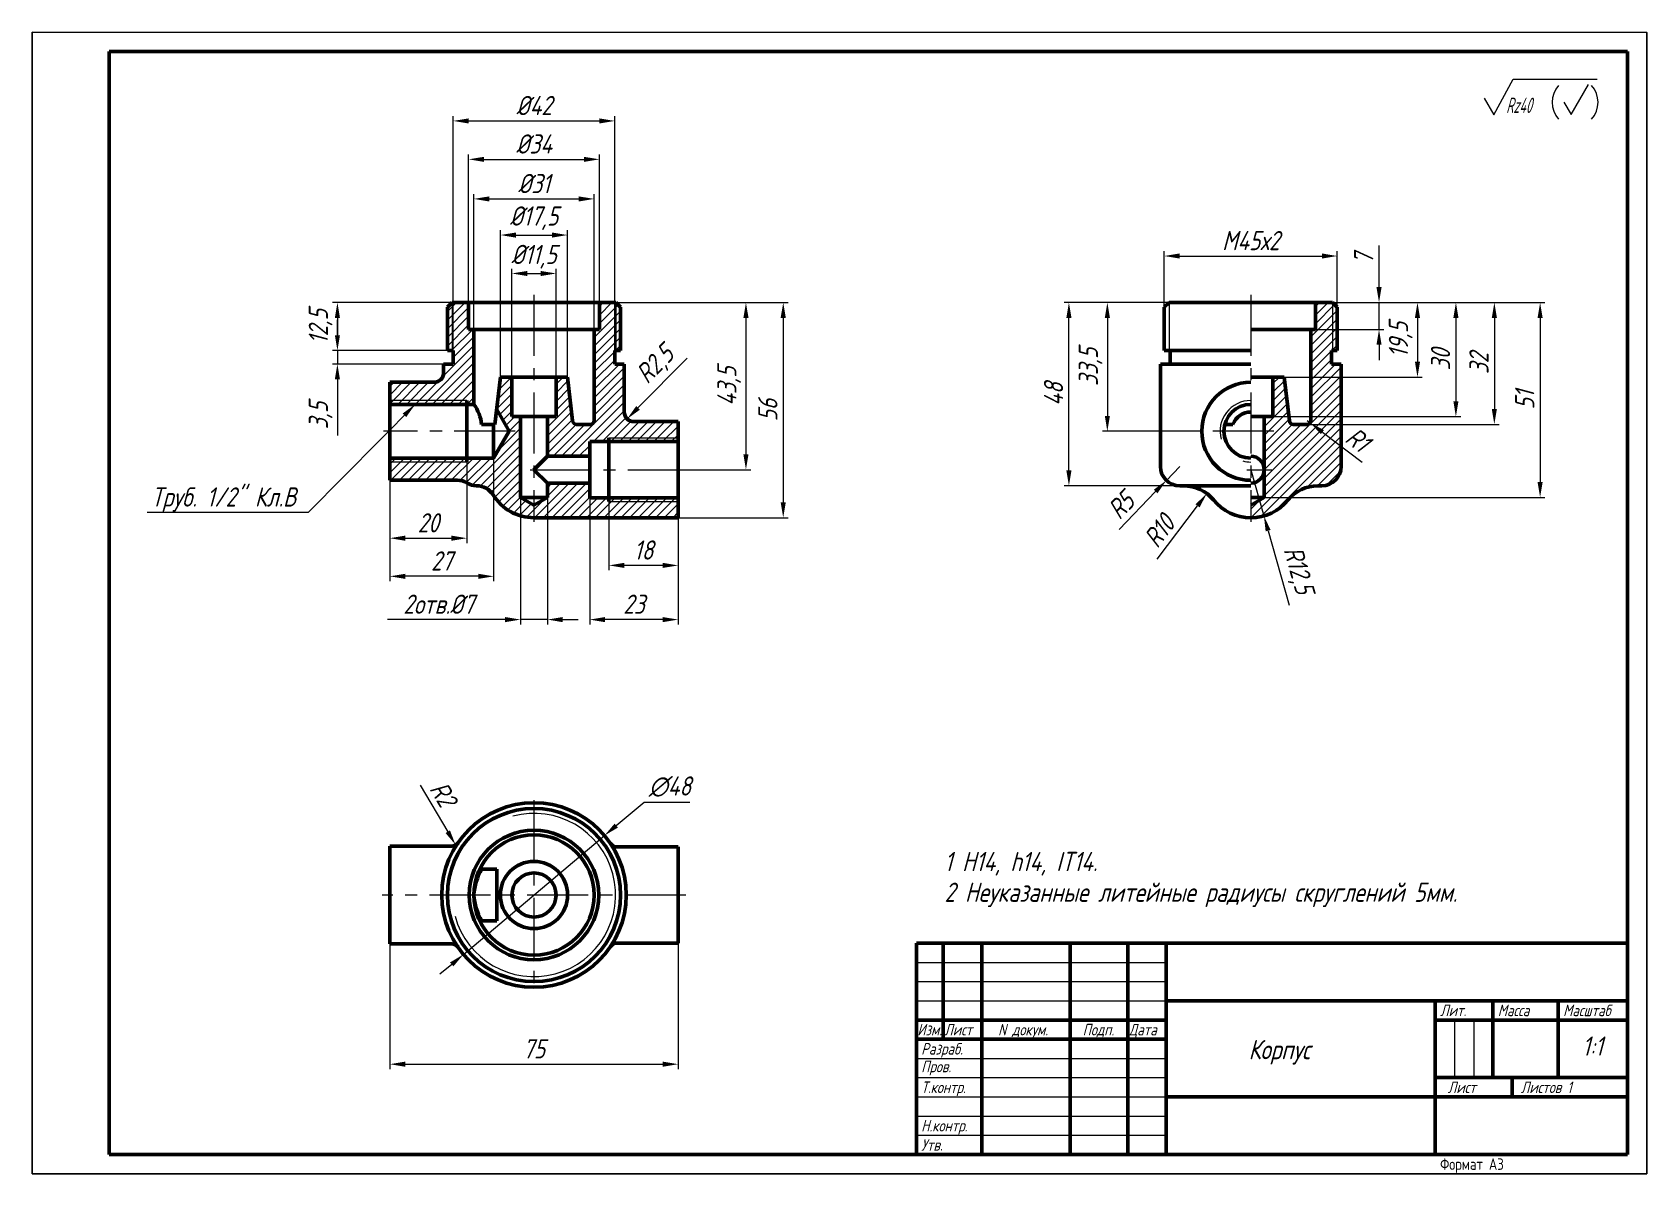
# Model space of a CAD drawing. Header units: millimetres. Extents: x 0 to 420, y 0 to 297.
import ezdxf

# ---------------------------------------------------------------- set-up
doc = ezdxf.new("R2010")
doc.units = ezdxf.units.MM
doc.linetypes.add('осевая', pattern=[50.8, 31.75, -6.35, 6.35, -6.35])
doc.layers.get('0').update_dxf_attribs({"lineweight": 15})
doc.layers.get('DEFPOINTS').update_dxf_attribs({"color": 4})
for name, color, linetype, lineweight in [('Осевая', 7, 'осевая', 15), ('Основная', 7, 'Continuous', 60), ('Размер', 7, 'Continuous', 18), ('Размерная', 7, 'Continuous', 18), ('Техт', 7, 'Continuous', 18), ('Штриховка', 7, 'Continuous', 18)]:
    doc.layers.add(name, color=color, linetype=linetype, lineweight=lineweight)
doc.styles.add('ESKD', font='Eskd2__0.ttf', dxfattribs={"oblique": 15, "height": 4})
doc.styles.get("Standard").update_dxf_attribs({"font": 'GOST_A.TTF', "oblique": 15, "height": 5})
doc.dimstyles.new('ESKD', dxfattribs={"dimtxt": 4, "dimasz": 4, "dimexe": 1.25, "dimexo": 0, "dimgap": 1.5, "dimtad": 3, "dimdec": 1, "dimtxsty": 'Standard', "dimcen": 1.5, "dimdle": 1.25, "dimclrd": 256, "dimclre": 256, "dimclrt": 256, "dimadec": 4, "dimazin": 2, "dimtfac": 0.766667, "dimtdec": 1, "dimtmove": 0, "dimatfit": 0, "dimtvp": 1.5, "dimtolj": 1, "dimtzin": 0, "dimlwd": -1, "dimlwe": -1, "dimarcsym": 0})
pattern_1 = [(45, (-1320.7053, 1316.8497), (-1.122532, 1.122532), [])]

# ---------------------------------------------------------------- blocks, each defined once
blk = doc.blocks.new('*D29')
at = {"layer": 'DEFPOINTS', "color": 0, "ltscale": 0.5, "transparency": 16777216}
for p in [(339.5, 238.81), (294.5, 225.46), (339.5, 225.46)]:
    blk.add_point(p, dxfattribs=at)
at = {"layer": 'Размер', "ltscale": 0.5, "transparency": 16777216}
for p, q in [((294.5, 225.46), (294.5, 240.06)), ((339.5, 225.46), (339.5, 240.06)), ((298.5, 238.81), (335.5, 238.81))]:
    blk.add_line(p, q, dxfattribs=at)
for points in [[(298.5, 239.48), (298.5, 238.15), (294.5, 238.81)], [(335.5, 239.48), (335.5, 238.15), (339.5, 238.81)]]:
    blk.add_solid(points, dxfattribs=at)
at = {"layer": 'Размер', "ltscale": 0.5, "transparency": 16777216, "insert": (317, 242.83), "char_height": 5, "attachment_point": 5}
blk.add_mtext('\\A1;М45х2', dxfattribs=at)
blk = doc.blocks.new('*D30')
at = {"layer": 'DEFPOINTS', "color": 0, "ltscale": 0.5, "transparency": 16777216}
for p in [(151.52, 273.97), (109.52, 214.21), (151.52, 214.21)]:
    blk.add_point(p, dxfattribs=at)
at = {"layer": 'Размер', "ltscale": 0.5, "transparency": 16777216}
for p, q in [((109.52, 214.21), (109.52, 275.22)), ((113.52, 273.97), (147.52, 273.97)), ((151.52, 214.21), (151.52, 275.22))]:
    blk.add_line(p, q, dxfattribs=at)
for points in [[(113.52, 274.63), (113.52, 273.3), (109.52, 273.97)], [(147.52, 274.63), (147.52, 273.3), (151.52, 273.97)]]:
    blk.add_solid(points, dxfattribs=at)
at = {"layer": 'Размер', "ltscale": 0.5, "transparency": 16777216, "insert": (130.52, 277.97), "char_height": 5, "attachment_point": 5}
blk.add_mtext('\\A1;%%c42', dxfattribs=at)
blk = doc.blocks.new('*D31')
at = {"layer": 'DEFPOINTS', "color": 0, "ltscale": 0.5, "transparency": 16777216}
for p in [(109.27, 226.71), (79.38, 214.21), (108.02, 214.21)]:
    blk.add_point(p, dxfattribs=at)
at = {"layer": 'Размер', "ltscale": 0.5, "transparency": 16777216}
for p, q in [((109.27, 226.71), (78.13, 226.71)), ((79.38, 222.71), (79.38, 218.21)), ((108.02, 214.21), (78.13, 214.21))]:
    blk.add_line(p, q, dxfattribs=at)
for points in [[(78.71, 222.71), (80.04, 222.71), (79.38, 226.71)], [(78.71, 218.21), (80.04, 218.21), (79.38, 214.21)]]:
    blk.add_solid(points, dxfattribs=at)
at = {"layer": 'Размер', "ltscale": 0.5, "transparency": 16777216, "insert": (75, 220.46), "char_height": 5, "attachment_point": 5, "rotation": 90}
blk.add_mtext('\\A1;12,5', dxfattribs=at)
blk = doc.blocks.new('*D32')
at = {"layer": 'DEFPOINTS', "color": 0, "ltscale": 0.5, "transparency": 16777216}
for p in [(108.02, 214.21), (79.38, 210.71), (107.02, 210.71)]:
    blk.add_point(p, dxfattribs=at)
at = {"layer": 'Размер', "ltscale": 0.5, "transparency": 16777216}
for p, q in [((79.38, 218.21), (79.38, 222.21)), ((108.02, 214.21), (78.13, 214.21)), ((79.38, 214.21), (79.38, 210.71)), ((107.02, 210.71), (78.13, 210.71)), ((79.38, 206.71), (79.38, 192.09))]:
    blk.add_line(p, q, dxfattribs=at)
for points in [[(78.71, 218.21), (80.04, 218.21), (79.38, 214.21)], [(78.71, 206.71), (80.04, 206.71), (79.38, 210.71)]]:
    blk.add_solid(points, dxfattribs=at)
at = {"layer": 'Размер', "ltscale": 0.5, "transparency": 16777216, "insert": (75, 197.3), "char_height": 5, "attachment_point": 5, "rotation": 90}
blk.add_mtext('\\A1;3,5', dxfattribs=at)
blk = doc.blocks.new('*D33')
at = {"layer": 'DEFPOINTS', "color": 0, "ltscale": 0.5, "transparency": 16777216}
for p in [(136.27, 234.27), (124.77, 207.31), (136.27, 207.31)]:
    blk.add_point(p, dxfattribs=at)
at = {"layer": 'Размер', "ltscale": 0.5, "transparency": 16777216}
for p, q in [((124.77, 207.31), (124.77, 235.52)), ((136.27, 207.31), (136.27, 235.52)), ((128.77, 234.27), (132.27, 234.27))]:
    blk.add_line(p, q, dxfattribs=at)
for points in [[(128.77, 234.93), (128.77, 233.6), (124.77, 234.27)], [(132.27, 234.93), (132.27, 233.6), (136.27, 234.27)]]:
    blk.add_solid(points, dxfattribs=at)
at = {"layer": 'Размер', "ltscale": 0.5, "transparency": 16777216, "insert": (130.52, 238.64), "char_height": 5, "attachment_point": 5}
blk.add_mtext('\\A1;%%c11,5', dxfattribs=at)
blk = doc.blocks.new('*D34')
at = {"layer": 'DEFPOINTS', "color": 0, "ltscale": 0.5, "transparency": 16777216}
for p in [(139.23, 244.27), (121.8, 207.31), (139.23, 207.31)]:
    blk.add_point(p, dxfattribs=at)
at = {"layer": 'Размер', "ltscale": 0.5, "transparency": 16777216}
for p, q in [((121.8, 207.31), (121.8, 245.52)), ((125.8, 244.27), (135.23, 244.27)), ((139.23, 207.31), (139.23, 245.52))]:
    blk.add_line(p, q, dxfattribs=at)
for points in [[(125.8, 244.93), (125.8, 243.6), (121.8, 244.27)], [(135.23, 244.93), (135.23, 243.6), (139.23, 244.27)]]:
    blk.add_solid(points, dxfattribs=at)
at = {"layer": 'Размер', "ltscale": 0.5, "transparency": 16777216, "insert": (130.52, 248.64), "char_height": 5, "attachment_point": 5}
blk.add_mtext('\\A1;%%c17,5', dxfattribs=at)
blk = doc.blocks.new('*D35')
at = {"layer": 'DEFPOINTS', "color": 0, "ltscale": 0.5, "transparency": 16777216}
for p in [(146.17, 253.67), (114.87, 219.71), (146.17, 219.71)]:
    blk.add_point(p, dxfattribs=at)
at = {"layer": 'Размер', "ltscale": 0.5, "transparency": 16777216}
for p, q in [((114.87, 219.71), (114.87, 254.92)), ((118.87, 253.67), (142.17, 253.67)), ((146.17, 219.71), (146.17, 254.92))]:
    blk.add_line(p, q, dxfattribs=at)
for points in [[(118.87, 254.33), (118.87, 253), (114.87, 253.67)], [(142.17, 254.33), (142.17, 253), (146.17, 253.67)]]:
    blk.add_solid(points, dxfattribs=at)
at = {"layer": 'Размер', "ltscale": 0.5, "transparency": 16777216, "insert": (130.52, 257.67), "char_height": 5, "attachment_point": 5}
blk.add_mtext('\\A1;%%c31', dxfattribs=at)
blk = doc.blocks.new('*D36')
at = {"layer": 'DEFPOINTS', "color": 0, "ltscale": 0.5, "transparency": 16777216}
for p in [(147.52, 263.97), (113.52, 226.71), (147.52, 226.71)]:
    blk.add_point(p, dxfattribs=at)
at = {"layer": 'Размер', "ltscale": 0.5, "transparency": 16777216}
for p, q in [((113.52, 226.71), (113.52, 265.22)), ((147.52, 226.71), (147.52, 265.22)), ((117.52, 263.97), (143.52, 263.97))]:
    blk.add_line(p, q, dxfattribs=at)
for points in [[(117.52, 264.63), (117.52, 263.3), (113.52, 263.97)], [(143.52, 264.63), (143.52, 263.3), (147.52, 263.97)]]:
    blk.add_solid(points, dxfattribs=at)
at = {"layer": 'Размер', "ltscale": 0.5, "transparency": 16777216, "insert": (130.52, 267.97), "char_height": 5, "attachment_point": 5}
blk.add_mtext('\\A1;%%c34', dxfattribs=at)
blk = doc.blocks.new('*D37')
at = {"layer": 'DEFPOINTS', "color": 0, "ltscale": 0.5, "transparency": 16777216}
for p in [(127.02, 176.01), (134.02, 176.01), (127.02, 144.2)]:
    blk.add_point(p, dxfattribs=at)
at = {"layer": 'Размер', "ltscale": 0.5, "transparency": 16777216}
for p, q in [((127.02, 176.01), (127.02, 142.95)), ((134.02, 176.01), (134.02, 142.95)), ((123.02, 144.2), (92.45, 144.2)), ((134.02, 144.2), (127.02, 144.2)), ((138.02, 144.2), (142.02, 144.2))]:
    blk.add_line(p, q, dxfattribs=at)
for points in [[(123.02, 144.86), (123.02, 143.53), (127.02, 144.2)], [(138.02, 144.86), (138.02, 143.53), (134.02, 144.2)]]:
    blk.add_solid(points, dxfattribs=at)
at = {"layer": 'Размер', "ltscale": 0.5, "transparency": 16777216, "insert": (105.74, 148.2), "char_height": 5, "attachment_point": 5}
blk.add_mtext('\\A1;2отв.%%c7', dxfattribs=at)
blk = doc.blocks.new('*D38')
at = {"layer": 'DEFPOINTS', "color": 0, "ltscale": 0.5, "transparency": 16777216}
for p in [(295.75, 226.71), (279.68, 193.21), (302.25, 193.21)]:
    blk.add_point(p, dxfattribs=at)
at = {"layer": 'Размер', "ltscale": 0.5, "transparency": 16777216}
for p, q in [((295.75, 226.71), (278.43, 226.71)), ((279.68, 222.71), (279.68, 197.21)), ((302.25, 193.21), (278.43, 193.21))]:
    blk.add_line(p, q, dxfattribs=at)
for points in [[(279.02, 222.71), (280.35, 222.71), (279.68, 226.71)], [(279.02, 197.21), (280.35, 197.21), (279.68, 193.21)]]:
    blk.add_solid(points, dxfattribs=at)
at = {"layer": 'Размер', "ltscale": 0.5, "transparency": 16777216, "insert": (275.31, 209.96), "char_height": 5, "attachment_point": 5, "rotation": 90}
blk.add_mtext('\\A1;33,5', dxfattribs=at)
blk = doc.blocks.new('*D39')
at = {"layer": 'DEFPOINTS', "color": 0, "ltscale": 0.5, "transparency": 16777216}
for p in [(305.56, 177), (299.53, 169.02)]:
    blk.add_point(p, dxfattribs=at)
at = {"layer": 'Размер', "ltscale": 0.5, "transparency": 16777216}
blk.add_line((292.68, 159.95), (303.15, 173.81), dxfattribs=at)
blk.add_solid([(302.62, 174.21), (303.68, 173.41), (305.56, 177)], dxfattribs=at)
at = {"layer": 'Размер', "ltscale": 0.5, "transparency": 16777216, "insert": (293.17, 167.24), "char_height": 5, "attachment_point": 5, "rotation": 52.9372}
blk.add_mtext('\\A1;R10', dxfattribs=at)
blk = doc.blocks.new('*D40')
at = {"layer": 'DEFPOINTS', "color": 0, "ltscale": 0.5, "transparency": 16777216}
for p in [(298.5, 184.02), (295.03, 180.42)]:
    blk.add_point(p, dxfattribs=at)
at = {"layer": 'Размер', "ltscale": 0.5, "transparency": 16777216}
for p, q in [((298.5, 184.02), (295.03, 180.42)), ((292.25, 177.54), (282.75, 167.67))]:
    blk.add_line(p, q, dxfattribs=at)
blk.add_solid([(291.77, 178), (292.73, 177.08), (295.03, 180.42)], dxfattribs=at)
at = {"layer": 'Размер', "ltscale": 0.5, "transparency": 16777216, "insert": (283.23, 173.94), "char_height": 5, "attachment_point": 5, "rotation": 46.0928}
blk.add_mtext('\\A1;R5', dxfattribs=at)
blk = doc.blocks.new('*D41')
at = {"layer": 'DEFPOINTS', "color": 0, "ltscale": 0.5, "transparency": 16777216}
for p in [(317, 183.21), (320.42, 171.19)]:
    blk.add_point(p, dxfattribs=at)
at = {"layer": 'Размер', "ltscale": 0.5, "transparency": 16777216}
for p, q in [((317, 183.21), (320.42, 171.19)), ((321.51, 167.34), (327.02, 147.97))]:
    blk.add_line(p, q, dxfattribs=at)
blk.add_solid([(322.15, 167.52), (320.87, 167.16), (320.42, 171.19)], dxfattribs=at)
at = {"layer": 'Размер', "ltscale": 0.5, "transparency": 16777216, "insert": (329.02, 156.93), "char_height": 5, "attachment_point": 5, "rotation": 285.8818}
blk.add_mtext('\\A1;R12,5', dxfattribs=at)
blk = doc.blocks.new('*D42')
at = {"layer": 'DEFPOINTS', "color": 0, "ltscale": 0.5, "transparency": 16777216}
for p in [(145.02, 175.91), (168.02, 170.71), (145.02, 144.2)]:
    blk.add_point(p, dxfattribs=at)
at = {"layer": 'Размер', "ltscale": 0.5, "transparency": 16777216}
for p, q in [((145.02, 175.91), (145.02, 142.95)), ((168.02, 170.71), (168.02, 142.95)), ((164.02, 144.2), (149.02, 144.2))]:
    blk.add_line(p, q, dxfattribs=at)
for points in [[(149.02, 144.86), (149.02, 143.53), (145.02, 144.2)], [(164.02, 144.86), (164.02, 143.53), (168.02, 144.2)]]:
    blk.add_solid(points, dxfattribs=at)
at = {"layer": 'Размер', "ltscale": 0.5, "transparency": 16777216, "insert": (156.52, 148.2), "char_height": 5, "attachment_point": 5}
blk.add_mtext('\\A1;23', dxfattribs=at)
blk = doc.blocks.new('*D43')
at = {"layer": 'DEFPOINTS', "color": 0, "ltscale": 0.5, "transparency": 16777216}
for p in [(150.02, 174.91), (168.02, 170.71), (150.02, 158.3)]:
    blk.add_point(p, dxfattribs=at)
at = {"layer": 'Размер', "ltscale": 0.5, "transparency": 16777216}
for p, q in [((150.02, 174.91), (150.02, 157.05)), ((168.02, 170.71), (168.02, 157.05)), ((164.02, 158.3), (154.02, 158.3))]:
    blk.add_line(p, q, dxfattribs=at)
for points in [[(154.02, 158.97), (154.02, 157.64), (150.02, 158.3)], [(164.02, 158.97), (164.02, 157.64), (168.02, 158.3)]]:
    blk.add_solid(points, dxfattribs=at)
at = {"layer": 'Размер', "ltscale": 0.5, "transparency": 16777216, "insert": (159.02, 162.3), "char_height": 5, "attachment_point": 5}
blk.add_mtext('\\A1;18', dxfattribs=at)
blk = doc.blocks.new('*D44')
at = {"layer": 'DEFPOINTS', "color": 0, "ltscale": 0.5, "transparency": 16777216}
for p in [(338.25, 226.71), (333.85, 219.71), (350.36, 219.71)]:
    blk.add_point(p, dxfattribs=at)
at = {"layer": 'Размер', "ltscale": 0.5, "transparency": 16777216}
for p, q in [((350.36, 230.71), (350.36, 241.56)), ((338.25, 226.71), (351.61, 226.71)), ((350.36, 219.71), (350.36, 226.71)), ((333.85, 219.71), (351.61, 219.71)), ((350.36, 215.71), (350.36, 211.71))]:
    blk.add_line(p, q, dxfattribs=at)
for points in [[(349.7, 230.71), (351.03, 230.71), (350.36, 226.71)], [(349.7, 215.71), (351.03, 215.71), (350.36, 219.71)]]:
    blk.add_solid(points, dxfattribs=at)
at = {"layer": 'Размер', "ltscale": 0.5, "transparency": 16777216, "insert": (346.36, 238.14), "char_height": 5, "attachment_point": 5, "rotation": 90}
blk.add_mtext('\\A1;7', dxfattribs=at)
blk = doc.blocks.new('*D45')
at = {"layer": 'DEFPOINTS', "color": 0, "ltscale": 0.5, "transparency": 16777216}
for p in [(338.25, 226.71), (325.71, 207.31), (360.36, 207.31)]:
    blk.add_point(p, dxfattribs=at)
at = {"layer": 'Размер', "ltscale": 0.5, "transparency": 16777216}
for p, q in [((338.25, 226.71), (361.61, 226.71)), ((360.36, 222.71), (360.36, 211.31)), ((325.71, 207.31), (361.61, 207.31))]:
    blk.add_line(p, q, dxfattribs=at)
for points in [[(359.7, 222.71), (361.03, 222.71), (360.36, 226.71)], [(359.7, 211.31), (361.03, 211.31), (360.36, 207.31)]]:
    blk.add_solid(points, dxfattribs=at)
at = {"layer": 'Размер', "ltscale": 0.5, "transparency": 16777216, "insert": (355.99, 217.01), "char_height": 5, "attachment_point": 5, "rotation": 90}
blk.add_mtext('\\A1;19,5', dxfattribs=at)
blk = doc.blocks.new('*D46')
at = {"layer": 'DEFPOINTS', "color": 0, "ltscale": 0.5, "transparency": 16777216}
for p in [(338.25, 226.71), (322.75, 197.01), (370.36, 197.01)]:
    blk.add_point(p, dxfattribs=at)
at = {"layer": 'Размер', "ltscale": 0.5, "transparency": 16777216}
for p, q in [((338.25, 226.71), (371.61, 226.71)), ((370.36, 222.71), (370.36, 201.01)), ((322.75, 197.01), (371.61, 197.01))]:
    blk.add_line(p, q, dxfattribs=at)
for points in [[(369.7, 222.71), (371.03, 222.71), (370.36, 226.71)], [(369.7, 201.01), (371.03, 201.01), (370.36, 197.01)]]:
    blk.add_solid(points, dxfattribs=at)
at = {"layer": 'Размер', "ltscale": 0.5, "transparency": 16777216, "insert": (366.36, 211.86), "char_height": 5, "attachment_point": 5, "rotation": 90}
blk.add_mtext('\\A1;30', dxfattribs=at)
blk = doc.blocks.new('*D47')
at = {"layer": 'DEFPOINTS', "color": 0, "ltscale": 0.5, "transparency": 16777216}
for p in [(338.25, 226.71), (320.5, 176.01), (392.27, 176.01)]:
    blk.add_point(p, dxfattribs=at)
at = {"layer": 'Размер', "ltscale": 0.5, "transparency": 16777216}
for p, q in [((338.25, 226.71), (393.52, 226.71)), ((392.27, 222.71), (392.27, 180.01)), ((320.5, 176.01), (393.52, 176.01))]:
    blk.add_line(p, q, dxfattribs=at)
for points in [[(391.6, 222.71), (392.93, 222.71), (392.27, 226.71)], [(391.6, 180.01), (392.93, 180.01), (392.27, 176.01)]]:
    blk.add_solid(points, dxfattribs=at)
at = {"layer": 'Размер', "ltscale": 0.5, "transparency": 16777216, "insert": (388.26, 201.36), "char_height": 5, "attachment_point": 5, "rotation": 90}
blk.add_mtext('\\A1;51', dxfattribs=at)
blk = doc.blocks.new('*D48')
at = {"layer": 'DEFPOINTS', "color": 0, "ltscale": 0.5, "transparency": 16777216}
for p in [(93.02, 59.78), (168.02, 60.03), (168.02, 28.5)]:
    blk.add_point(p, dxfattribs=at)
at = {"layer": 'Размер', "ltscale": 0.5, "transparency": 16777216}
for p, q in [((93.02, 59.78), (93.02, 27.25)), ((168.02, 60.03), (168.02, 27.25)), ((97.02, 28.5), (164.02, 28.5))]:
    blk.add_line(p, q, dxfattribs=at)
for points in [[(97.02, 29.17), (97.02, 27.83), (93.02, 28.5)], [(164.02, 29.17), (164.02, 27.83), (168.02, 28.5)]]:
    blk.add_solid(points, dxfattribs=at)
at = {"layer": 'Размер', "ltscale": 0.5, "transparency": 16777216, "insert": (130.52, 32.5), "char_height": 5, "attachment_point": 5}
blk.add_mtext('\\A1;75', dxfattribs=at)
blk = doc.blocks.new('*D49')
at = {"layer": 'DEFPOINTS', "color": 0, "ltscale": 0.5, "transparency": 16777216}
for p in [(148.86, 88.01), (112.18, 57.06)]:
    blk.add_point(p, dxfattribs=at)
at = {"layer": 'Размер', "ltscale": 0.5, "transparency": 16777216}
for p, q in [((151.92, 90.59), (159.2, 96.73)), ((159.2, 96.73), (171.07, 96.73)), ((112.18, 57.06), (148.86, 88.01)), ((109.12, 54.48), (106.06, 51.9))]:
    blk.add_line(p, q, dxfattribs=at)
for points in [[(151.49, 91.1), (152.35, 90.08), (148.86, 88.01)], [(108.69, 54.99), (109.55, 53.97), (112.18, 57.06)]]:
    blk.add_solid(points, dxfattribs=at)
at = {"layer": 'Размер', "ltscale": 0.5, "transparency": 16777216, "insert": (165.89, 100.74), "char_height": 5, "attachment_point": 5}
blk.add_mtext('\\A1;∅48', dxfattribs=at)
blk = doc.blocks.new('*D50')
at = {"layer": 'DEFPOINTS', "color": 0, "ltscale": 0.5, "transparency": 16777216}
for p in [(269.68, 226.71), (295.75, 226.71), (298.5, 179.02)]:
    blk.add_point(p, dxfattribs=at)
at = {"layer": 'Размер', "ltscale": 0.5, "transparency": 16777216}
for p, q in [((295.75, 226.71), (268.43, 226.71)), ((269.68, 183.02), (269.68, 222.71)), ((298.5, 179.02), (268.43, 179.02))]:
    blk.add_line(p, q, dxfattribs=at)
for points in [[(269.02, 222.71), (270.35, 222.71), (269.68, 226.71)], [(269.02, 183.02), (270.35, 183.02), (269.68, 179.02)]]:
    blk.add_solid(points, dxfattribs=at)
at = {"layer": 'Размер', "ltscale": 0.5, "transparency": 16777216, "insert": (265.68, 202.87), "char_height": 5, "attachment_point": 5, "rotation": 90}
blk.add_mtext('\\A1;48', dxfattribs=at)
blk = doc.blocks.new('*D51')
at = {"layer": 'DEFPOINTS', "color": 0, "ltscale": 0.5, "transparency": 16777216}
for p in [(113.02, 185.21), (93.02, 180.46), (113.02, 165.38)]:
    blk.add_point(p, dxfattribs=at)
at = {"layer": 'Размер', "ltscale": 0.5, "transparency": 16777216}
for p, q in [((113.02, 185.21), (113.02, 164.13)), ((93.02, 180.46), (93.02, 164.13)), ((97.02, 165.38), (109.02, 165.38))]:
    blk.add_line(p, q, dxfattribs=at)
for points in [[(97.02, 166.05), (97.02, 164.71), (93.02, 165.38)], [(109.02, 166.05), (109.02, 164.71), (113.02, 165.38)]]:
    blk.add_solid(points, dxfattribs=at)
at = {"layer": 'Размер', "ltscale": 0.5, "transparency": 16777216, "insert": (103.02, 169.38), "char_height": 5, "attachment_point": 5}
blk.add_mtext('\\A1;20', dxfattribs=at)
blk = doc.blocks.new('*D52')
at = {"layer": 'DEFPOINTS', "color": 0, "ltscale": 0.5, "transparency": 16777216}
for p in [(120.02, 186.21), (93.02, 180.46), (93.02, 155.46)]:
    blk.add_point(p, dxfattribs=at)
at = {"layer": 'Размер', "ltscale": 0.5, "transparency": 16777216}
for p, q in [((120.02, 186.21), (120.02, 154.21)), ((93.02, 180.46), (93.02, 154.21)), ((116.02, 155.46), (97.02, 155.46))]:
    blk.add_line(p, q, dxfattribs=at)
for points in [[(97.02, 156.12), (97.02, 154.79), (93.02, 155.46)], [(116.02, 156.12), (116.02, 154.79), (120.02, 155.46)]]:
    blk.add_solid(points, dxfattribs=at)
at = {"layer": 'Размер', "ltscale": 0.5, "transparency": 16777216, "insert": (106.52, 159.46), "char_height": 5, "attachment_point": 5}
blk.add_mtext('\\A1;27', dxfattribs=at)
blk = doc.blocks.new('*D53')
at = {"layer": 'DEFPOINTS', "color": 0, "ltscale": 0.5, "transparency": 16777216}
for p in [(151.52, 226.71), (168.02, 170.71), (195.36, 170.71)]:
    blk.add_point(p, dxfattribs=at)
at = {"layer": 'Размер', "ltscale": 0.5, "transparency": 16777216}
for p, q in [((151.52, 226.71), (196.61, 226.71)), ((195.36, 222.71), (195.36, 174.71)), ((168.02, 170.71), (196.61, 170.71))]:
    blk.add_line(p, q, dxfattribs=at)
for points in [[(194.69, 222.71), (196.03, 222.71), (195.36, 226.71)], [(194.69, 174.71), (196.03, 174.71), (195.36, 170.71)]]:
    blk.add_solid(points, dxfattribs=at)
at = {"layer": 'Размер', "ltscale": 0.5, "transparency": 16777216, "insert": (191.36, 198.71), "char_height": 5, "attachment_point": 5, "rotation": 90}
blk.add_mtext('\\A1;56', dxfattribs=at)
blk = doc.blocks.new('*D54')
at = {"layer": 'DEFPOINTS', "color": 0, "ltscale": 0.5, "transparency": 16777216}
for p in [(151.77, 226.71), (170.02, 183.21), (185.66, 183.21)]:
    blk.add_point(p, dxfattribs=at)
at = {"layer": 'Размер', "ltscale": 0.5, "transparency": 16777216}
for p, q in [((151.77, 226.71), (186.91, 226.71)), ((185.66, 222.71), (185.66, 187.21)), ((170.02, 183.21), (186.91, 183.21))]:
    blk.add_line(p, q, dxfattribs=at)
for points in [[(185, 222.71), (186.33, 222.71), (185.66, 226.71)], [(185, 187.21), (186.33, 187.21), (185.66, 183.21)]]:
    blk.add_solid(points, dxfattribs=at)
at = {"layer": 'Размер', "ltscale": 0.5, "transparency": 16777216, "insert": (181.28, 204.96), "char_height": 5, "attachment_point": 5, "rotation": 90}
blk.add_mtext('\\A1;43,5', dxfattribs=at)
blk = doc.blocks.new('*D55')
at = {"layer": 'DEFPOINTS', "color": 0, "ltscale": 0.5, "transparency": 16777216}
for p in [(156.52, 198.21), (154.76, 196.43)]:
    blk.add_point(p, dxfattribs=at)
at = {"layer": 'Размер', "ltscale": 0.5, "transparency": 16777216}
blk.add_line((170.36, 212.21), (157.57, 199.28), dxfattribs=at)
blk.add_solid([(157.1, 199.75), (158.05, 198.81), (154.76, 196.43)], dxfattribs=at)
at = {"layer": 'Размер', "ltscale": 0.5, "transparency": 16777216, "insert": (162.33, 210.32), "char_height": 5, "attachment_point": 5, "rotation": 45.3319}
blk.add_mtext('\\A1;R2,5', dxfattribs=at)
blk = doc.blocks.new('*D56')
at = {"layer": 'DEFPOINTS', "color": 0, "ltscale": 0.5, "transparency": 16777216}
for p in [(338.25, 226.71), (331.65, 195.01), (380.36, 195.01)]:
    blk.add_point(p, dxfattribs=at)
at = {"layer": 'Размер', "ltscale": 0.5, "transparency": 16777216}
for p, q in [((338.25, 226.71), (381.61, 226.71)), ((380.36, 222.71), (380.36, 199.01)), ((331.65, 195.01), (381.61, 195.01))]:
    blk.add_line(p, q, dxfattribs=at)
for points in [[(379.7, 222.71), (381.03, 222.71), (380.36, 226.71)], [(379.7, 199.01), (381.03, 199.01), (380.36, 195.01)]]:
    blk.add_solid(points, dxfattribs=at)
at = {"layer": 'Размер', "ltscale": 0.5, "transparency": 16777216, "insert": (376.36, 210.86), "char_height": 5, "attachment_point": 5, "rotation": 90}
blk.add_mtext('\\A1;32', dxfattribs=at)
blk = doc.blocks.new('*D57')
at = {"layer": 'DEFPOINTS', "color": 0, "ltscale": 0.5, "transparency": 16777216}
for p in [(331.65, 196.01), (332.44, 195.41)]:
    blk.add_point(p, dxfattribs=at)
at = {"layer": 'Размер', "ltscale": 0.5, "transparency": 16777216}
for p, q in [((331.65, 196.01), (332.44, 195.41)), ((335.63, 192.99), (345.98, 185.15))]:
    blk.add_line(p, q, dxfattribs=at)
blk.add_solid([(336.03, 193.52), (335.23, 192.46), (332.44, 195.41)], dxfattribs=at)
at = {"layer": 'Размер', "ltscale": 0.5, "transparency": 16777216, "insert": (344.82, 191.05), "char_height": 5, "attachment_point": 5, "rotation": 322.8422}
blk.add_mtext('\\A1;R1', dxfattribs=at)
blk = doc.blocks.new('*D58')
at = {"layer": 'DEFPOINTS', "color": 0, "ltscale": 0.5, "transparency": 16777216}
for p in [(109.11, 87.28), (110.13, 85.56)]:
    blk.add_point(p, dxfattribs=at)
at = {"layer": 'Размер', "ltscale": 0.5, "transparency": 16777216}
blk.add_line((100.87, 101.1), (108.08, 89), dxfattribs=at)
blk.add_solid([(108.66, 89.34), (107.51, 88.66), (110.13, 85.56)], dxfattribs=at)
at = {"layer": 'Размер', "ltscale": 0.5, "transparency": 16777216, "insert": (106.89, 98.82), "char_height": 5, "attachment_point": 5, "rotation": 300.7897}
blk.add_mtext('\\A1;R2', dxfattribs=at)

msp = doc.modelspace()

# ---------------------------------------------------------------- hatches: boundary and pattern name
at = {"layer": 'Штриховка', "ltscale": 0.5}
h = msp.add_hatch(dxfattribs=at)
h.set_pattern_fill('ANSI31', color=256, scale=0.5, style=0)
h.set_pattern_definition(pattern_1)
h.paths.add_polyline_path([(154.02, 210.71), (151.52, 210.71), (151.52, 214.21), (153.02, 214.21), (153.02, 225.46), (151.77, 226.71), (147.52, 226.71), (147.52, 219.71), (146.17, 219.71), (146.17, 196.01, -0.414214), (145.17, 195.01), (141.56, 195.01, -0.380591), (140.57, 195.89), (139.23, 207.31), (136.27, 207.31), (136.27, 197.01), (134.02, 197.01), (134.02, 186.71), (145.02, 186.71), (145.02, 190.51), (168.02, 190.51), (168.02, 195.71), (156.52, 195.71, -0.414214), (154.02, 198.21)])
h.paths.add_polyline_path([(168.02, 170.71), (168.02, 175.91), (145.02, 175.91), (145.02, 179.71), (134.02, 179.71), (134.02, 176.01), (130.52, 173.99), (130.52, 170.71)])
h.paths.add_polyline_path([(120.02, 186.21), (93.02, 186.21), (93.02, 180.46), (110.51, 180.46, -0.140206), (113.15, 179.7, 0.14267), (115.58, 179.02, -0.262762), (119.88, 176.65, 0.260181), (130.52, 170.71), (130.52, 173.99), (127.02, 176.01), (127.02, 197.01), (124.77, 197.01), (124.77, 207.31), (121.8, 207.31), (120.82, 198.83), (124.06, 193.21)])
h.paths.add_polyline_path([(104.52, 205.96), (93.02, 205.96), (93.02, 200.21), (114.87, 200.21), (114.87, 219.71), (113.52, 219.71), (113.52, 226.71), (109.27, 226.71), (108.02, 225.46), (108.02, 214.21), (109.52, 214.21), (109.52, 210.71), (107.02, 210.71), (107.02, 208.46, -0.414214)])
h = msp.add_hatch(dxfattribs=at)
h.set_pattern_fill('ANSI31', color=256, scale=0.5, style=0)
h.set_pattern_definition(pattern_1)
h.paths.add_polyline_path([(340.5, 210.71), (338, 210.71), (338, 214.21), (339.5, 214.21), (339.5, 225.46), (338.25, 226.71), (333.85, 226.71), (333.85, 219.71), (332.65, 219.71), (332.65, 196.01, -0.414214), (331.65, 195.01), (328.04, 195.01, -0.380591), (327.04, 195.89), (325.71, 207.31), (322.75, 207.31), (322.75, 197.01), (320.5, 197.01), (320.5, 176.01), (317, 173.99), (317, 170.71, 0.225868), (326.7, 175.33, -0.225868), (334.46, 179.02), (335.5, 179.02, 0.414214), (340.5, 184.02)])

# ---------------------------------------------------------------- linework, layer by layer
at = {"ltscale": 0.5}
for p, q in [((109.27, 226.71), (109.27, 214.21)), ((151.77, 226.71), (151.77, 214.21)), ((295.75, 226.71), (295.75, 214.21)), ((338.25, 226.71), (338.25, 214.21)), ((113.02, 201.21), (93.02, 201.21)), ((150.02, 191.51), (168.02, 191.51)), ((113.02, 185.21), (93.02, 185.21)), ((150.02, 174.91), (168.02, 174.91))]:
    msp.add_line(p, q, dxfattribs=at)
for p, q in [((230, 55), (295, 55)), ((230, 50), (295, 50)), ((230, 45), (295, 45)), ((370, 40), (370, 25)), ((370, 40), (370, 25)), ((375, 40), (375, 25)), ((375, 40), (375, 25)), ((230, 30), (295, 30)), ((230, 25), (295, 25)), ((230, 20), (295, 20)), ((230, 15), (295, 15)), ((230, 10), (295, 10))]:
    msp.add_line(p, q)
for centre, radius, start, end in [((317, 193.21), 8, 90, 195), ((317, 193.21), 8, 255, 270), ((130.52, 72.53), 21.25, 195, 105)]:
    msp.add_arc(centre, radius, start, end, dxfattribs=at)
at = {"layer": 'DEFPOINTS', "ltscale": 0.5}
msp.add_lwpolyline([(0, 297.04), (420, 297), (420, 0), (0, 0)], close=True, dxfattribs=at)
at = {"layer": 'Осевая', "ltscale": 0.5}
for p, q in [((130.52, 228.71), (130.52, 169.66)), ((317, 228.71), (317, 169.66)), ((125.64, 193.21), (91.33, 193.21)), ((323, 193.21), (302.25, 193.21)), ((129.52, 183.21), (170.02, 183.21)), ((129.52, 183.21), (170.02, 183.21)), ((316, 183.21), (322.5, 183.21)), ((130.52, 97.21), (130.52, 47.86)), ((169.99, 72.53), (91.05, 72.53))]:
    msp.add_line(p, q, dxfattribs=at)
at = {"layer": 'Основная', "ltscale": 10}
for p, q in [((20, 5), (20, 292)), ((20, 292), (415, 292)), ((415, 5), (415, 292)), ((230, 5), (230, 60)), ((230, 60), (415, 60)), ((237, 60), (237, 35)), ((247, 60), (247, 5)), ((270, 5), (270, 60)), ((285, 60), (285, 5)), ((295, 5), (295, 60)), ((295, 45), (415, 45)), ((365, 45), (365, 5)), ((380, 45), (380, 25)), ((397, 45), (397, 25)), ((230, 40), (295, 40)), ((365, 40), (415, 40)), ((230, 35), (295, 35)), ((365, 25), (415, 25)), ((385, 24.96), (385, 19.96)), ((295, 20), (415, 20)), ((20, 5), (415, 5))]:
    msp.add_line(p, q, dxfattribs=at)
at = {"layer": 'Основная', "ltscale": 0.5}
for p, q in [((109.27, 226.71), (108.02, 225.46)), ((108.02, 225.46), (108.02, 214.21)), ((151.77, 226.71), (109.27, 226.71)), ((113.52, 219.71), (113.52, 226.71)), ((147.52, 219.71), (147.52, 226.71)), ((151.77, 226.71), (153.02, 225.46)), ((153.02, 225.46), (153.02, 214.21)), ((295.75, 226.71), (294.5, 225.46)), ((294.5, 225.46), (294.5, 214.21)), ((338.25, 226.71), (295.75, 226.71)), ((333.85, 219.71), (333.85, 226.71)), ((338.25, 226.71), (339.5, 225.46)), ((339.5, 225.46), (339.5, 214.21)), ((113.52, 219.71), (130.52, 219.71)), ((114.87, 219.71), (114.87, 200.21)), ((147.52, 219.71), (130.52, 219.71)), ((146.17, 219.71), (146.17, 196.01)), ((333.85, 219.71), (317, 219.71)), ((332.65, 219.71), (332.65, 196.01)), ((108.02, 214.21), (109.52, 214.21)), ((109.52, 214.21), (109.52, 210.71)), ((153.02, 214.21), (151.52, 214.21)), ((151.52, 214.21), (151.52, 210.71)), ((294.5, 214.21), (317, 214.21)), ((296, 214.21), (296, 210.71)), ((339.5, 214.21), (338, 214.21)), ((338, 214.21), (338, 210.71)), ((109.52, 210.71), (107.02, 210.71)), ((107.02, 210.71), (107.02, 208.46)), ((151.52, 210.71), (154.02, 210.71)), ((154.02, 210.71), (154.02, 198.21)), ((317, 210.71), (293.5, 210.71)), ((293.5, 210.71), (293.5, 184.02)), ((338, 210.71), (340.5, 210.71)), ((340.5, 210.71), (340.5, 184.02)), ((93.02, 205.96), (93.02, 180.46)), ((104.52, 205.96), (93.02, 205.96)), ((120.37, 195.01), (121.8, 207.31)), ((139.23, 207.31), (121.8, 207.31)), ((124.77, 207.31), (124.77, 197.01)), ((136.27, 207.31), (136.27, 197.01)), ((140.57, 195.89), (139.23, 207.31)), ((325.71, 207.31), (317, 207.31)), ((322.75, 207.31), (322.75, 197.01)), ((327.04, 195.89), (325.71, 207.31)), ((114.87, 200.21), (93.02, 200.21)), ((113.02, 193.21), (113.02, 201.21)), ((124.06, 193.21), (120.82, 198.83)), ((113.02, 193.21), (113.02, 185.21)), ((116.9, 195.01), (120.37, 195.01)), ((120.02, 195.01), (120.02, 186.21)), ((124.06, 193.21), (120.02, 186.21)), ((124.77, 197.01), (130.52, 197.01)), ((127.02, 197.01), (127.02, 176.01)), ((136.27, 197.01), (130.52, 197.01)), ((134.02, 197.01), (134.02, 186.71)), ((145.17, 195.01), (141.56, 195.01)), ((156.52, 195.71), (168.02, 195.71)), ((168.02, 195.71), (168.02, 170.71)), ((310.23, 195.01), (312.33, 195.01)), ((322.75, 197.01), (317, 197.01)), ((320.5, 197.01), (320.5, 176.01)), ((331.65, 195.01), (328.04, 195.01)), ((145.02, 190.51), (168.02, 190.51)), ((145.02, 190.51), (145.02, 183.21)), ((150.02, 183.21), (150.02, 191.51)), ((120.02, 186.21), (93.02, 186.21)), ((134.02, 186.71), (130.52, 183.21)), ((134.02, 186.71), (145.02, 186.71)), ((134.02, 179.71), (130.52, 183.21)), ((145.02, 175.91), (145.02, 183.21)), ((150.02, 183.21), (150.02, 174.91)), ((110.51, 180.46), (93.02, 180.46)), ((134.02, 179.71), (134.02, 176.01)), ((134.02, 179.71), (145.02, 179.71)), ((317, 179.02), (298.5, 179.02)), ((334.46, 179.02), (335.5, 179.02)), ((127.02, 176.01), (130.52, 176.01)), ((127.02, 176.01), (130.52, 173.99)), ((134.02, 176.01), (130.52, 176.01)), ((134.02, 176.01), (130.52, 173.99)), ((145.02, 175.91), (168.02, 175.91)), ((320.5, 176.01), (317, 176.01)), ((320.5, 176.01), (317, 173.99)), ((130.52, 170.71), (168.02, 170.71)), ((109.11, 85.28), (93.02, 85.28)), ((93.02, 85.28), (93.02, 59.78)), ((152.1, 85.03), (168.02, 85.03)), ((168.02, 85.03), (168.02, 60.03)), ((116.9, 79.23), (120.82, 79.23)), ((120.82, 79.23), (120.82, 72.53)), ((120.82, 65.83), (120.82, 72.53)), ((116.9, 65.83), (120.82, 65.83)), ((109.11, 59.78), (93.02, 59.78)), ((152.1, 60.03), (168.02, 60.03))]:
    msp.add_line(p, q, dxfattribs=at)
for radius in [24, 22.5, 16.85, 15.65, 8.75, 5.75]:
    msp.add_circle((130.52, 72.53), radius, dxfattribs=at)
for centre, radius, start, end in [((104.52, 208.46), 2.5, 270, 0), ((317, 193.21), 12.75, 90, 270), ((106.16, 193.81), 10.81, 6.355, 36.2859), ((156.52, 198.21), 2.5, 180, 270), ((317, 193.21), 7, 90, 270), ((317, 193.21), 5, 90, 158.8998), ((141.56, 196.01), 1, 186.6544, 270), ((145.17, 196.01), 1, 270, 0), ((328.04, 196.01), 1, 186.6544, 270), ((331.65, 196.01), 1, 270, 0), ((317, 183.21), 3.5, 270, 90), ((298.5, 184.02), 5, 180, 270), ((335.5, 184.02), 5, 270, 0), ((110.51, 175.46), 5, 58.0753, 90), ((115.53, 183.52), 4.5, 238.0753, 270.5537), ((115.62, 174.02), 5, 31.6643, 90.5537), ((130.52, 183.21), 12.5, 211.6643, 270), ((299.53, 169.02), 10, 39.0893, 90), ((334.46, 169.02), 10, 90, 140.9107), ((317, 183.21), 12.5, 219.0893, 270), ((317, 183.21), 12.5, 270, 320.9107), ((109.11, 87.28), 2, 270, 325.4373), ((152.1, 87.03), 2, 213.8964, 270), ((131.09, 71.28), 16.27, 150.7197, 175.5723), ((131.09, 73.79), 16.27, 184.4277, 209.2803), ((109.11, 57.78), 2, 34.5627, 90), ((152.1, 58.03), 2, 90, 146.1036)]:
    msp.add_arc(centre, radius, start, end, dxfattribs=at)
at = {"layer": 'Размерная', "ltscale": 10}
for p, q in [((380.23, 275.54), (385.23, 284.83)), ((385.23, 284.83), (407.1, 284.83)), ((400.33, 275.63), (404.83, 283.42)), ((377.73, 279.87), (380.23, 275.54)), ((398.46, 278.87), (400.33, 275.63))]:
    msp.add_line(p, q, dxfattribs=at)
for centre, start, end in [((401.99, 278.81), 138.0198, 221.9802), ((400.75, 278.81), 318.0198, 41.9802)]:
    msp.add_arc(centre, 6.59, start, end, dxfattribs=at)

# ---------------------------------------------------------------- texts
at = {"layer": 'Размер', "style": 'ESKD', "oblique": 15}
msp.add_text('Труб. 1/2" Кл.В', height=5, dxfattribs=at).set_placement((30.98, 173.61))
at = {"layer": 'Размерная', "style": 'ESKD', "oblique": 15, "width": 0.7}
msp.add_text('Rz40', height=4, dxfattribs=at).set_placement((383.43, 276.03))
at = {"layer": 'Техт', "oblique": 15}
for s, height, p in [('1 Н14, h14, IT14.', 5, (237.31, 78.75)), ('2 Неуказанные литейные радиусы скруглений 5мм.', 5, (237.31, 70.75)), ('Лит.', 3, (366.26, 41)), ('Масса', 3, (381.26, 41)), ('Масштаб', 3, (398.26, 41)), ('Изм.', 3, (230.26, 36)), ('Лист', 3, (237.26, 36)), ('N докум.', 3, (251.26, 36)), ('Подп.', 3, (273.26, 36)), ('Дата', 3, (285.26, 36)), ('Разраб.', 3, (231.26, 31)), ('Корпус', 5, (316.43, 29.82)), ('Корпус', 5, (316.43, 29.78)), ('1:1', 5, (403.23, 30.72)), ('Пров.', 3, (231.26, 26.4)), ('Т.контр.', 3, (231.26, 21)), ('Лист', 3, (368.26, 21)), ('Листов 1', 3, (387.26, 21)), ('Н.контр.', 3, (231.26, 11)), ('Утв.', 3, (231.26, 6))]:
    msp.add_text(s, height=height, dxfattribs=at).set_placement(p)
at = {"layer": 'Техт'}
msp.add_text('Формат А3', height=3, dxfattribs=at).set_placement((366.26, 1))

# ---------------------------------------------------------------- dimensions: what is measured, and where the dimension line sits
at = {"layer": 'Размер', "ltscale": 0.5}
for base, p1, p2, text, picture, middle in [((151.52, 273.97), (109.52, 214.21), (151.52, 214.21), '%%c42', '*D30', (130.52, 277.97)), ((147.52, 263.97), (113.52, 226.71), (147.52, 226.71), '%%c34', '*D36', (130.52, 267.97)), ((146.17, 253.67), (114.87, 219.71), (146.17, 219.71), '%%c31', '*D35', (130.52, 257.67)), ((139.23, 244.27), (121.8, 207.31), (139.23, 207.31), '%%c17,5', '*D34', (130.52, 248.64)), ((339.5, 238.81), (294.5, 225.46), (339.5, 225.46), 'М45х2', '*D29', (317, 242.83)), ((127.02, 144.2), (134.02, 176.01), (127.02, 176.01), '2отв.%%c7', '*D37', (105.74, 148.2))]:
    dim = msp.add_linear_dim(base=base, p1=p1, p2=p2, text=text, dimstyle='ESKD', dxfattribs=at)
    dim.commit()
    dim.dimension.update_dxf_attribs({"geometry": picture, "text_midpoint": middle})
dim = msp.add_linear_dim(base=(136.27, 234.27), p1=(124.77, 207.31), p2=(136.27, 207.31), text='%%c11,5', dimstyle='ESKD', dxfattribs=at)
dim.commit()
dim.dimension.update_dxf_attribs({"geometry": '*D33', "text_midpoint": (130.52, 234.27), "dimtype": 160})
for base, p1, p2, picture, middle in [((350.36, 219.71), (338.25, 226.71), (333.85, 219.71), '*D44', (350.36, 238.14)), ((79.38, 214.21), (109.27, 226.71), (108.02, 214.21), '*D31', (79.38, 220.46)), ((79.38, 210.71), (108.02, 214.21), (107.02, 210.71), '*D32', (79.38, 197.3))]:
    dim = msp.add_linear_dim(base=base, p1=p1, p2=p2, angle=90, dimstyle='ESKD', dxfattribs=at)
    dim.commit()
    dim.dimension.update_dxf_attribs({"geometry": picture, "text_midpoint": middle, "dimtype": 160})
for base, p1, p2, picture, middle in [((195.36, 170.71), (151.52, 226.71), (168.02, 170.71), '*D53', (191.36, 198.71)), ((185.66, 183.21), (151.77, 226.71), (170.02, 183.21), '*D54', (181.28, 204.96)), ((279.68, 193.21), (295.75, 226.71), (302.25, 193.21), '*D38', (275.31, 209.96))]:
    dim = msp.add_linear_dim(base=base, p1=p1, p2=p2, angle=90, dimstyle='ESKD', dxfattribs=at)
    dim.commit()
    dim.dimension.update_dxf_attribs({"geometry": picture, "text_midpoint": middle})
for base, p1, p2, text, picture, middle in [((269.68, 226.71), (298.5, 179.02), (295.75, 226.71), '48', '*D50', (265.68, 202.87)), ((392.27, 176.01), (338.25, 226.71), (320.5, 176.01), '51', '*D47', (388.26, 201.36)), ((370.36, 197.01), (338.25, 226.71), (322.75, 197.01), '30', '*D46', (366.36, 211.86)), ((360.36, 207.31), (338.25, 226.71), (325.71, 207.31), '19,5', '*D45', (355.99, 217.01)), ((380.36, 195.01), (338.25, 226.71), (331.65, 195.01), '32', '*D56', (376.36, 210.86))]:
    dim = msp.add_linear_dim(base=base, p1=p1, p2=p2, angle=90, text=text, dimstyle='ESKD', dxfattribs=at)
    dim.commit()
    dim.dimension.update_dxf_attribs({"geometry": picture, "text_midpoint": middle})
for center, mpoint, picture, middle in [((156.52, 198.21), (154.76, 196.43), '*D55', (165.45, 207.24)), ((299.53, 169.02), (305.56, 177), '*D39', (296.36, 164.82)), ((109.11, 87.28), (110.13, 85.56), '*D58', (103.46, 96.77))]:
    dim = msp.add_radius_dim(center=center, mpoint=mpoint, dimstyle='ESKD', override={"dimtmove": 1}, dxfattribs=at)
    dim.commit()
    dim.dimension.update_dxf_attribs({"geometry": picture, "text_midpoint": middle, "dimtype": 164})
for center, mpoint, picture, middle in [((331.65, 196.01), (332.44, 195.41), '*D57', (344.82, 191.05)), ((317, 183.21), (320.42, 171.19), '*D41', (329.02, 156.93))]:
    dim = msp.add_radius_dim(center=center, mpoint=mpoint, dimstyle='ESKD', dxfattribs=at)
    dim.commit()
    dim.dimension.update_dxf_attribs({"geometry": picture, "text_midpoint": middle})
for base, p1, p2, picture, middle in [((93.02, 155.46), (120.02, 186.21), (93.02, 180.46), '*D52', (106.52, 159.46)), ((113.02, 165.38), (93.02, 180.46), (113.02, 185.21), '*D51', (103.02, 169.38)), ((145.02, 144.2), (168.02, 170.71), (145.02, 175.91), '*D42', (156.52, 148.2)), ((150.02, 158.3), (168.02, 170.71), (150.02, 174.91), '*D43', (159.02, 162.3)), ((168.02, 28.5), (93.02, 59.78), (168.02, 60.03), '*D48', (130.52, 32.5))]:
    dim = msp.add_linear_dim(base=base, p1=p1, p2=p2, dimstyle='ESKD', dxfattribs=at)
    dim.commit()
    dim.dimension.update_dxf_attribs({"geometry": picture, "text_midpoint": middle})
dim = msp.add_radius_dim(center=(298.5, 184.02), mpoint=(295.03, 180.42), dimstyle='ESKD', dxfattribs=at)
dim.commit()
dim.dimension.update_dxf_attribs({"geometry": '*D40', "text_midpoint": (286.12, 171.16), "dimtype": 164})
dim = msp.add_diameter_dim_2p(p1=(112.18, 57.06), p2=(148.86, 88.01), dimstyle='ESKD', override={"dimtoh": 1}, dxfattribs=at)
dim.commit()
dim.dimension.update_dxf_attribs({"geometry": '*D49', "text_midpoint": (165.89, 96.73), "dimtype": 163})

# ---------------------------------------------------------------- leaders
msp.add_leader([(99.62, 200.21), (71.78, 172.06), (29.87, 172.06)], dimstyle='ESKD', override={"dimgap": 1.5, "dimtad": 0})

doc.saveas('drawing.dxf')
